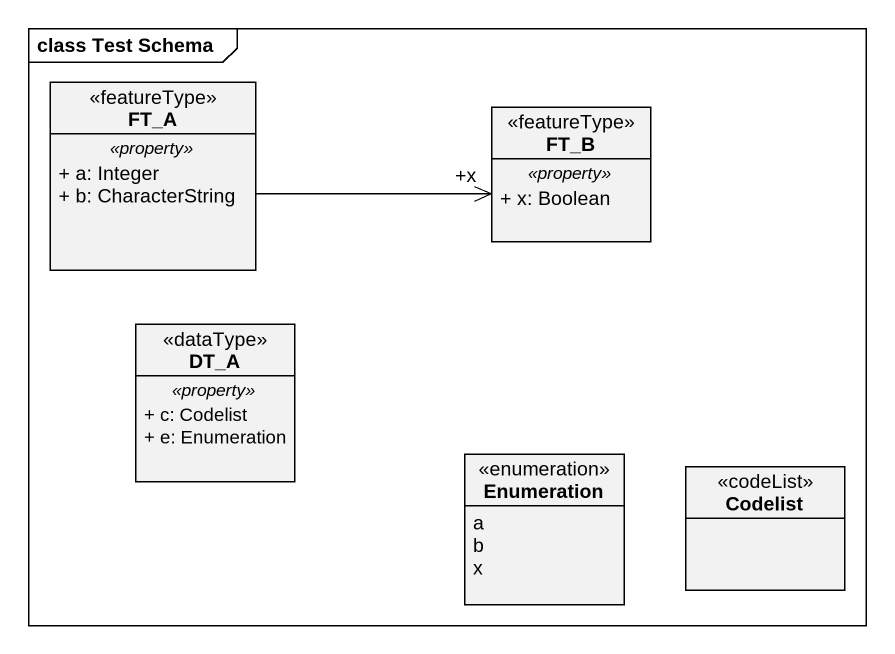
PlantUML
@startuml
mainframe class Test Schema
hide circle
hide empty members
skinparam classAttributeIconSize 0
class FT_A <<featureType>> {
  .. <<property>> ..
  + a: Integer
  + b: CharacterString
}
class FT_B <<featureType>> {
  .. <<property>> ..
  + x: Boolean
}
class DT_A <<dataType>> {
  .. <<property>> ..
  + c: Codelist
  + e: Enumeration
}
enum Enumeration {
  a
  b
  x
}
class Codelist <<codeList>>
FT_A -right-> "+x" FT_B
@enduml
